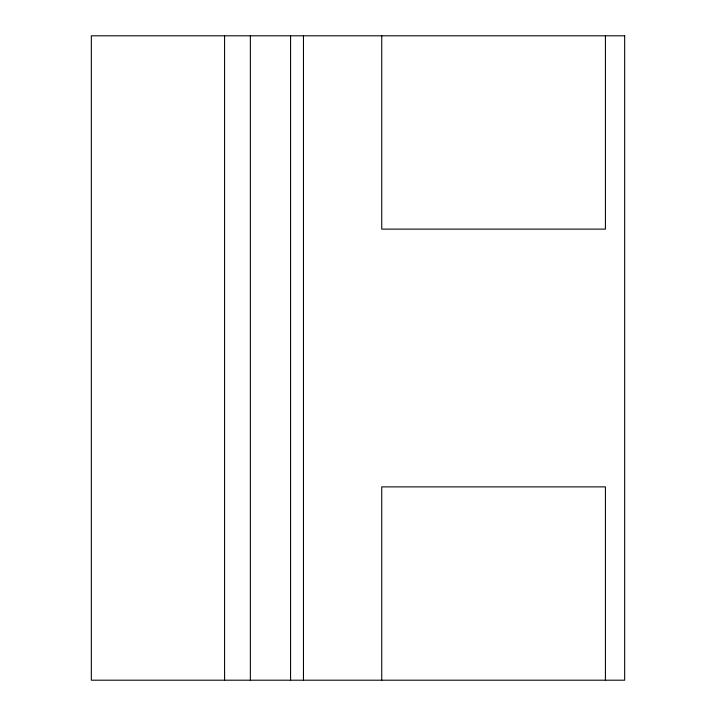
<?xml version="1.0" encoding="UTF-8"?>
<svg xmlns="http://www.w3.org/2000/svg" width="716" height="716" viewBox="0 0 716 716"><rect width="100%" height="100%" fill="white"/><g stroke="black" fill="none" stroke-linecap="round" stroke-linejoin="round"><path stroke-width="1.07" d="M605.414 35.8L605.414 229.12L381.744 229.12L381.744 35.8M605.414 680.2L605.414 486.88L381.744 486.88L381.744 680.2M303.459 35.8L303.459 680.2M290.571 35.8L290.571 680.2M250.358 35.8L250.358 680.2M224.582 35.8L224.582 680.2M624.665 35.8L91.335 35.8L91.335 680.2L624.665 680.2L624.665 35.8"/></g></svg>
